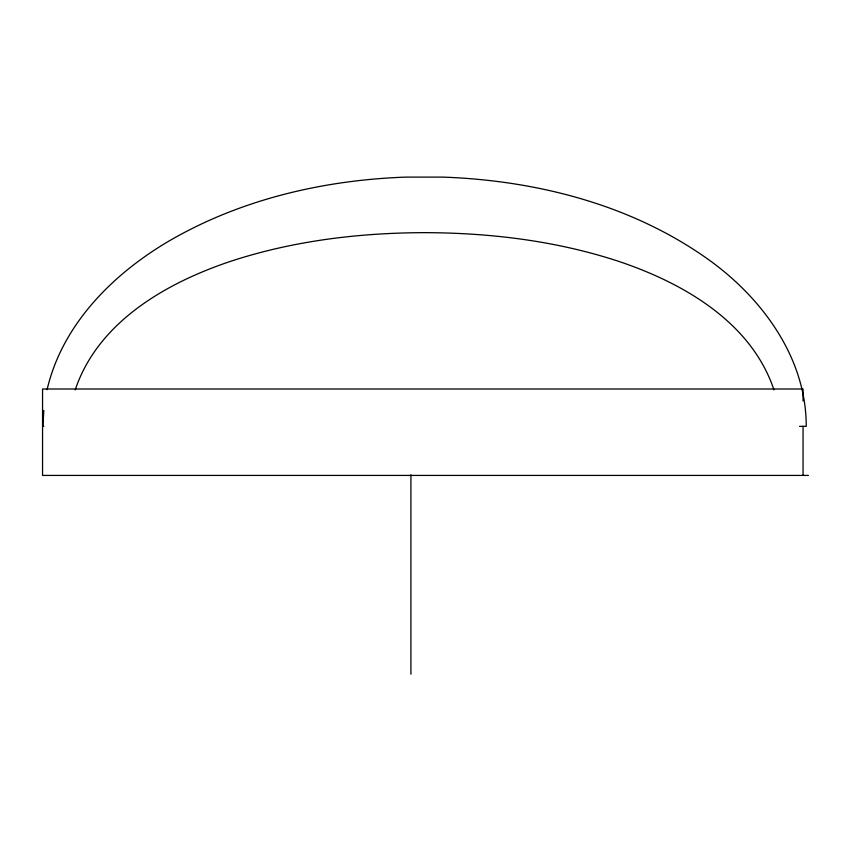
<?xml version="1.0" encoding="UTF-8"?>
<svg xmlns="http://www.w3.org/2000/svg" width="851" height="851" viewBox="0 0 851 851"><rect width="100%" height="100%" fill="white"/><g stroke="black" fill="none" stroke-linecap="round" stroke-linejoin="round"><path stroke-width="1.28" d="M42.944 426.362L43.816 410.459M47.071 389.747C62.091 324.837 112.481 274.405 168.285 241.461C240.025 199.464 323.274 180.029 405.884 177.114L443.286 177.114C536.194 180.497 630.761 204.474 707.362 258.778C761.581 297.148 806.418 357.548 806.227 426.362L799.536 426.362M75.228 389.832C98.003 321.816 166.434 282.787 230.781 261.268C293.159 240.78 359.101 232.823 424.585 232.653C490.07 232.823 556.011 240.78 618.39 261.268C682.725 282.787 751.167 321.816 773.942 389.832M43.029 426.362L43.816 426.362M808.45 475.422L42.55 475.422L42.55 389.003L803.057 389.003L803.057 400.97M803.057 426.234L803.057 475.422M410.916 474.762L410.916 674.194"/></g></svg>
